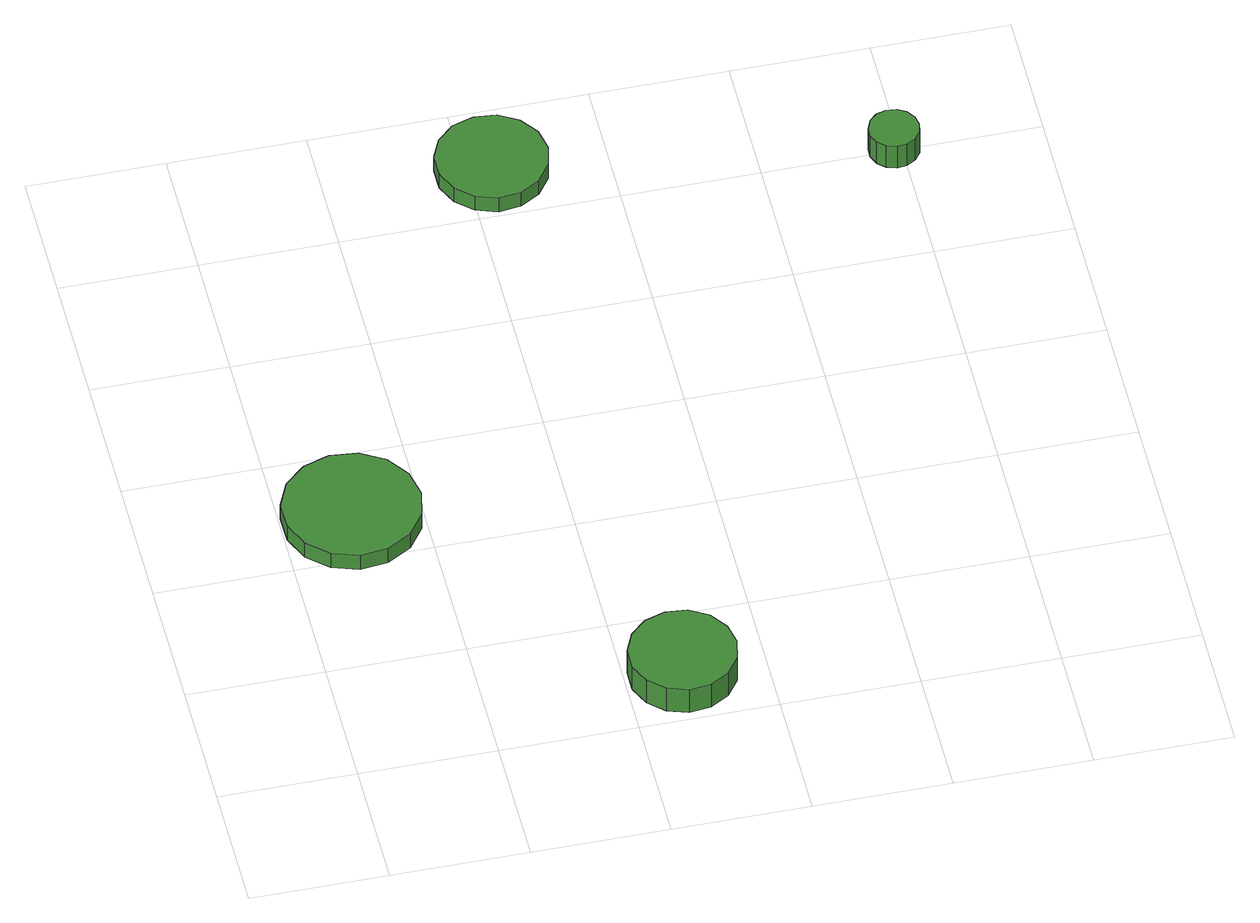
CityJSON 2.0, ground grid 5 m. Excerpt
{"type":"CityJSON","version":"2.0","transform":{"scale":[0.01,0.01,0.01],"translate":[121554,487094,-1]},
"CityObjects":{
"tree1":{"type":"SolitaryVegetationObject","attributes":{"function":"something"},"geometry":[{"type":"MultiSurface","lod":"1","boundaries":[[[0,1,2,3,4,5,6,7,8,9,10,11,12,13,14]],[[15,16,17,18,19,20,21,22,23,24,25,26,27,28,29]],[[0,29,28,1]],[[1,28,27,2]],[[2,27,26,3]],[[3,26,25,4]],[[4,25,24,5]],[[5,24,23,6]],[[6,23,22,7]],[[7,22,21,8]],[[8,21,20,9]],[[9,20,19,10]],[[10,19,18,11]],[[11,18,17,12]],[[12,17,16,13]],[[13,16,15,14]],[[14,15,29,0]]]}]},
"tree2":{"type":"SolitaryVegetationObject","attributes":{"function":"something"},"geometry":[{"type":"MultiSurface","lod":"1","boundaries":[[[30,31,32,33,34,35,36,37,38,39,40,41,42,43,44]],[[45,46,47,48,49,50,51,52,53,54,55,56,57,58,59]],[[30,59,58,31]],[[31,58,57,32]],[[32,57,56,33]],[[33,56,55,34]],[[34,55,54,35]],[[35,54,53,36]],[[36,53,52,37]],[[37,52,51,38]],[[38,51,50,39]],[[39,50,49,40]],[[40,49,48,41]],[[41,48,47,42]],[[42,47,46,43]],[[43,46,45,44]],[[44,45,59,30]]]}]},
"tree3":{"type":"SolitaryVegetationObject","attributes":{"function":"something"},"geometry":[{"type":"MultiSurface","lod":"1","boundaries":[[[60,61,62,63,64,65,66,67,68,69,70,71,72,73,74]],[[75,76,77,78,79,80,81,82,83,84,85,86,87,88,89]],[[60,89,88,61]],[[61,88,87,62]],[[62,87,86,63]],[[63,86,85,64]],[[64,85,84,65]],[[65,84,83,66]],[[66,83,82,67]],[[67,82,81,68]],[[68,81,80,69]],[[69,80,79,70]],[[70,79,78,71]],[[71,78,77,72]],[[72,77,76,73]],[[73,76,75,74]],[[74,75,89,60]]]}]},
"tree4":{"type":"SolitaryVegetationObject","attributes":{"function":"something"},"geometry":[{"type":"MultiSurface","lod":"1","boundaries":[[[90,91,92,93,94,95,96,97,98,99,100,101,102,103,104]],[[105,106,107,108,109,110,111,112,113,114,115,116,117,118,119]],[[90,119,118,91]],[[91,118,117,92]],[[92,117,116,93]],[[93,116,115,94]],[[94,115,114,95]],[[95,114,113,96]],[[96,113,112,97]],[[97,112,111,98]],[[98,111,110,99]],[[99,110,109,100]],[[100,109,108,101]],[[101,108,107,102]],[[102,107,106,103]],[[103,106,105,104]],[[104,105,119,90]]]}]}
},
"vertices":[
[498,1199,129],[476,1299,129],[416,1382,129],[327,1433,129],[225,1444,129],[127,1412,129],[51,1344,129],[9,1250,129],[9,1147,129],[51,1053,129],[127,985,129],[225,953,129],[327,964,129],[416,1015,129],[476,1098,129],[476,1098,59],[416,1015,59],[327,964,59],[225,953,59],[127,985,59],[51,1053,59],[9,1147,59],[9,1250,59],[51,1344,59],[127,1412,59],[225,1444,59],[327,1433,59],[416,1382,59],[476,1299,59],[498,1199,59],
[1397,224,172],[1380,302,172],[1333,367,172],[1264,407,172],[1184,415,172],[1108,390,172],[1049,337,172],[1016,264,172],[1016,184,172],[1049,111,172],[1108,58,172],[1184,33,172],[1264,41,172],[1333,81,172],[1380,146,172],[1380,146,59],[1333,81,59],[1264,41,59],[1184,33,59],[1108,58,59],[1049,111,59],[1016,184,59],[1016,264,59],[1049,337,59],[1108,390,59],[1184,415,59],[1264,407,59],[1333,367,59],[1380,302,59],[1397,224,59],
[1292,2717,129],[1275,2799,129],[1226,2866,129],[1154,2908,129],[1071,2916,129],[992,2891,129],[930,2835,129],[896,2759,129],[896,2676,129],[930,2600,129],[992,2544,129],[1071,2518,129],[1154,2527,129],[1226,2568,129],[1275,2636,129],[1275,2636,60],[1226,2568,60],[1154,2527,60],[1071,2518,60],[992,2544,60],[930,2600,60],[896,2676,60],[896,2759,60],[930,2835,60],[992,2891,60],[1071,2916,60],[1154,2908,60],[1226,2866,60],[1275,2799,60],[1292,2717,60],
[2563,2508,166],[2555,2544,166],[2533,2575,166],[2501,2593,166],[2464,2597,166],[2428,2586,166],[2400,2561,166],[2385,2526,166],[2385,2489,166],[2400,2455,166],[2428,2429,166],[2464,2418,166],[2501,2422,166],[2533,2441,166],[2555,2471,166],[2555,2471,60],[2533,2441,60],[2501,2422,60],[2464,2418,60],[2428,2429,60],[2400,2455,60],[2385,2489,60],[2385,2526,60],[2400,2561,60],[2428,2586,60],[2464,2597,60],[2501,2593,60],[2533,2575,60],[2555,2544,60],[2563,2508,60]
]}
